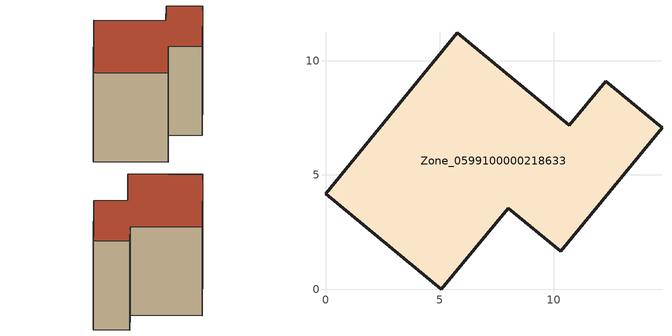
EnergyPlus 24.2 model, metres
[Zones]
Zone_0599100000218633
 floor ground (C_G): 10.67,7.19 12.28,9.1 14.74,7.07 10.29,1.66 8,3.55 5.08,0 0,4.18 5.77,11.22 z0
 wall outside (C_F): 5.77,11.22 0,4.18 5.08,0 8,3.55 10.29,1.66 14.74,7.07 12.28,9.1 10.67,7.19 5.77,11.22 z0:9.1
 roof outside (C_R): 10.67,7.19 5.77,11.22 0,4.18 5.08,0 8,3.55 10.29,1.66 14.74,7.07 12.28,9.1 z9.1
[BUILDING]
Pand.0599100000218633: North Axis=0; Terrain=City; Loads Convergence Tolerance Value=0.04; Temperature Convergence Tolerance Value=0.4; Solar Distribution=FullExterior; Maximum Number of Warmup Days=25; Minimum Number of Warmup Days=1
[Site:Location]
Rotterdam.The.Hague.AP_ZH_NLD Design_Conditions: Latitude=51.96; Longitude=4.45; Time Zone=1; Elevation=-4.5
[SITE:GROUNDTEMPERATURE:BUILDINGSURFACE]
18, 18, 18, 18, 18, 18, 18, 18, 18, 18, 18, 18
[MATERIAL] Thermal Absorptance=0.9; Solar Absorptance=0.7; Visible Absorptance=0.7
Name | Roughness | Thickness | Conductivity | Density | Specific Heat
G.TC.1946-1964 | MediumSmooth | 0.15 | 1 | 540 | 1210
F.TC.1946-1964 | Rough | 0.3 | 0.857143 | 1920 | 840
R.TC.1946-1964 | MediumRough | 0.2 | 0.235294 | 1500 | 1000
[CONSTRUCTION]
C_G: G.TC.1946-1964
C_F: F.TC.1946-1964
C_R: R.TC.1946-1964
[ZONE]
Zone_0599100000218633: Type=1; Multiplier=1; Ceiling Height=Autocalculate; Volume=Autocalculate; Floor Area=autocalculate; Part of Total Floor Area=Yes
[ZONEINFILTRATION:DESIGNFLOWRATE]
Infil_Zone_0599100000218633: Zone or ZoneList or Space or SpaceList=Zone_0599100000218633; Schedule=AlwaysOn; Design Flow Rate Calculation Method=Flow/Area; Flow Rate per Floor Area=0.003; Constant Term Coefficient=1; Temperature Term Coefficient=0; Velocity Term Coefficient=0; Velocity Squared Term Coefficient=0
[HVACTEMPLATE:ZONE:IDEALLOADSAIRSYSTEM]
Zone_0599100000218633: Maximum Heating Supply Air Temperature=50; Minimum Cooling Supply Air Temperature=13; Maximum Heating Supply Air Humidity Ratio=0.0156; Minimum Cooling Supply Air Humidity Ratio=0.0077; Heating Limit=NoLimit; Cooling Limit=NoLimit; Dehumidification Control Type=ConstantSensibleHeatRatio; Cooling Sensible Heat Ratio=0.7; Dehumidification Setpoint=60; Humidification Control Type=None; Humidification Setpoint=30; Outdoor Air Method=None; Outdoor Air Flow Rate per Person=0.00944; Outdoor Air Flow Rate per Zone Floor Area=0; Outdoor Air Flow Rate per Zone=0; Demand Controlled Ventilation Type=None; Outdoor Air Economizer Type=NoEconomizer; Heat Recovery Type=None; Sensible Heat Recovery Effectiveness=0.7; Latent Heat Recovery Effectiveness=0.65
[ZONECONTROL:THERMOSTAT]
ThermostatControl_Zone_0599100000218633: Zone or ZoneList=Zone_0599100000218633; Control Type Schedule=DualSetpointControlType; Control 1=Thermostat_Zone_0599100000218633; Temperature Difference Between Cutout And Setpoint=0
[THERMOSTATSETPOINT:DUALSETPOINT]
Thermostat_Zone_0599100000218633: Heating Setpoint Temperature Schedule=HeatingSetpoint_Zone_0599100000218633; Cooling Setpoint Temperature Schedule=CoolingSetpoint_Zone_0599100000218633
[SCHEDULE:COMPACT]
HeatingSetpoint_Zone_0599100000218633: Through: 12/31, For: AllDays, Until: 24:00, 21
CoolingSetpoint_Zone_0599100000218633: Through: 12/31, For: AllDays, Until: 24:00, 24
DualSetpointControlType: Through: 12/31, For: AllDays, Until: 24:00, 4
AlwaysOn: Through: 12/31, For: AllDays, Until: 24:00, 1
